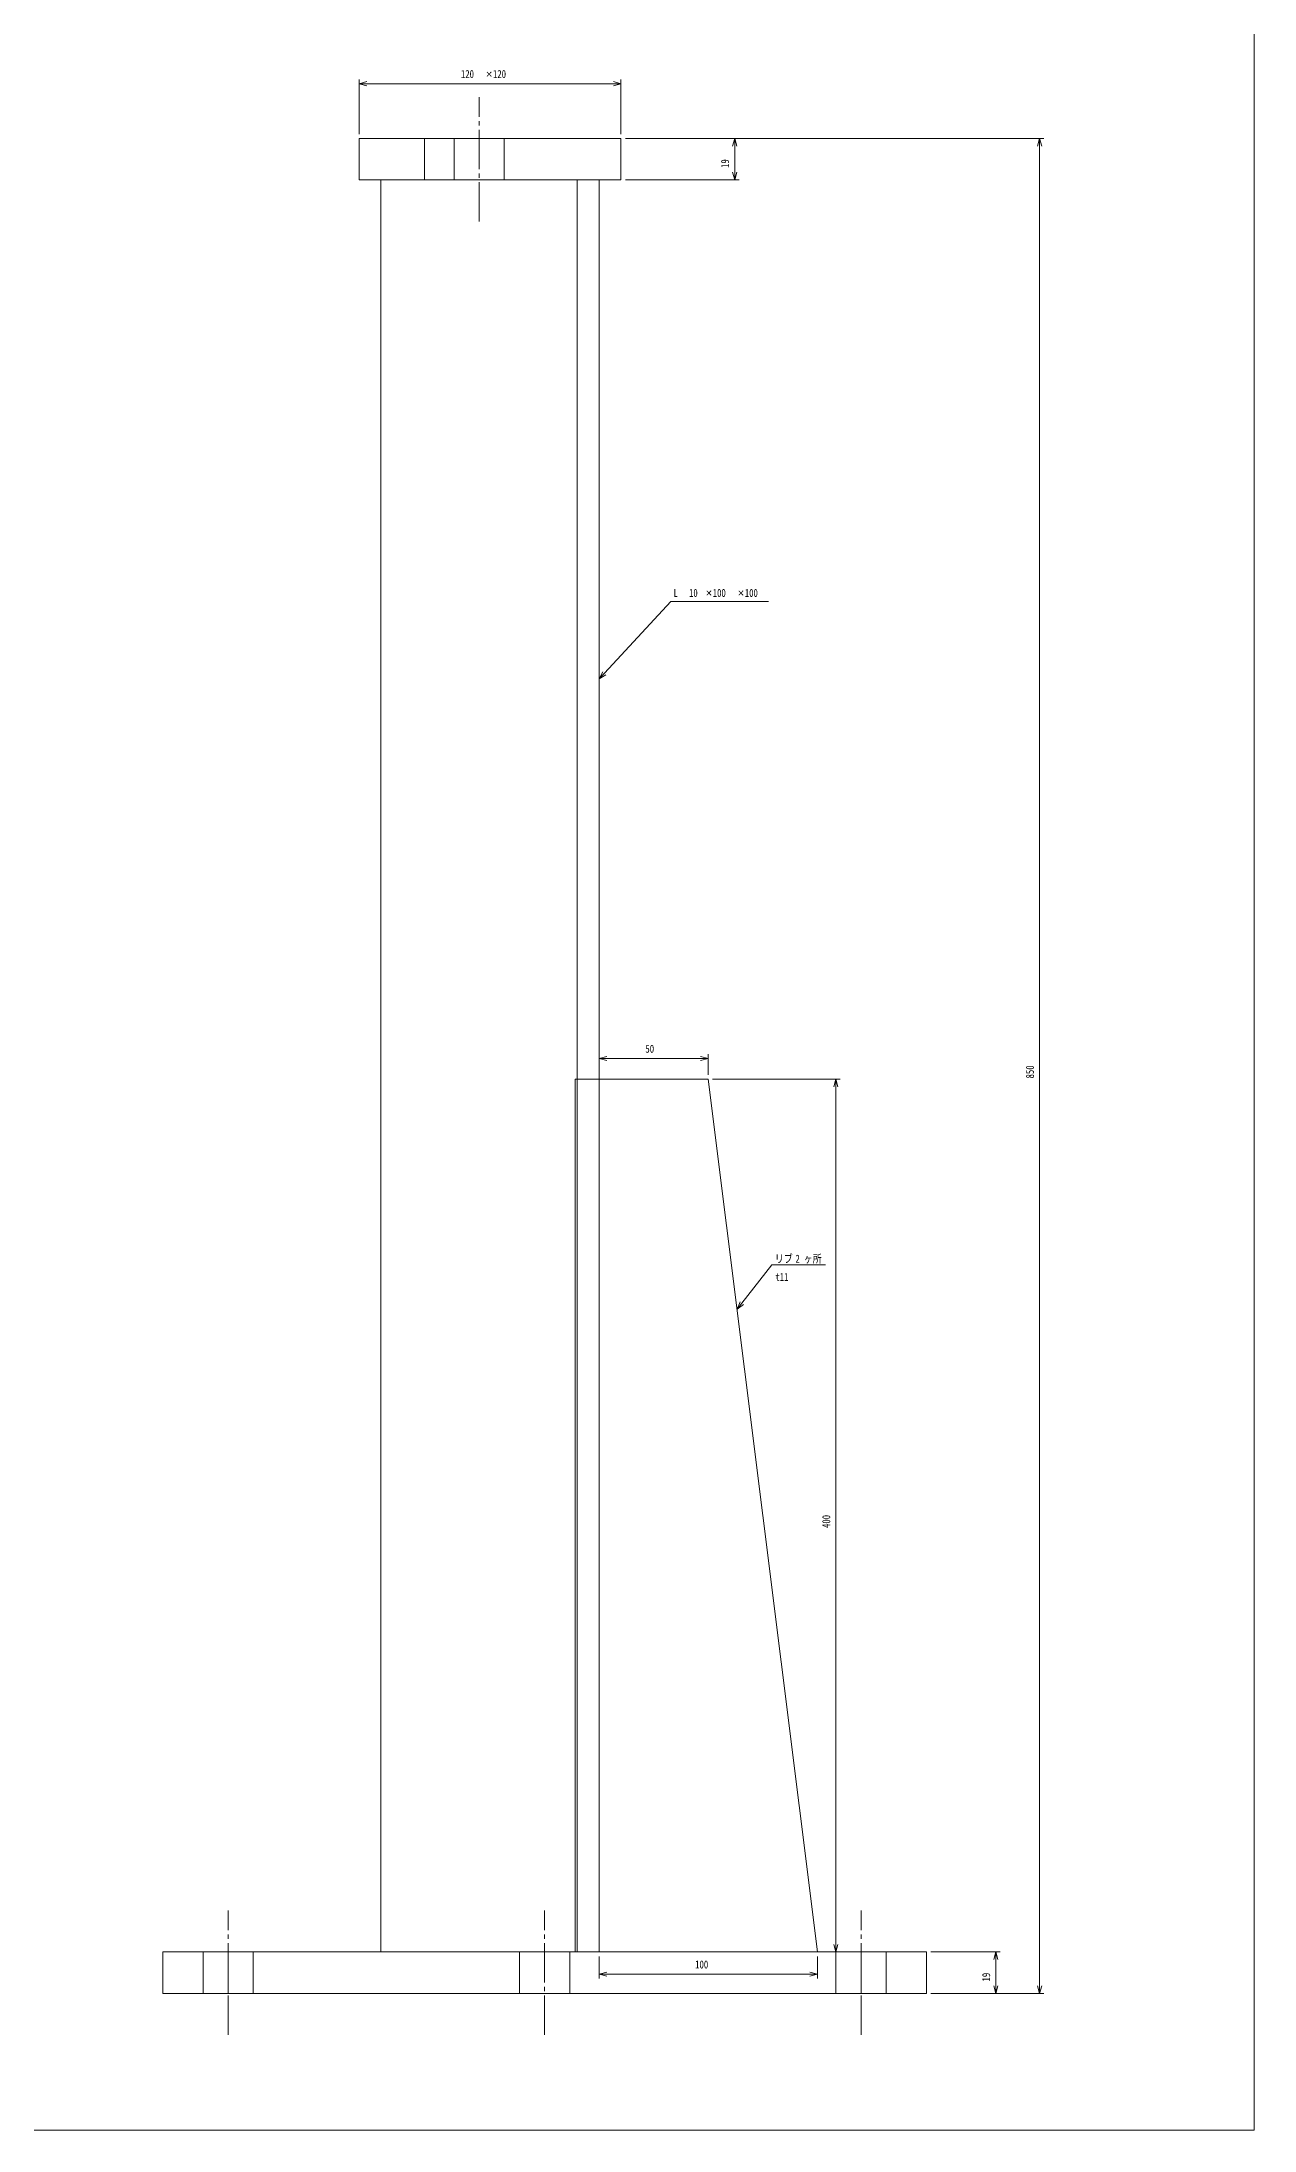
# Model space of a CAD drawing. Units: millimetres at full size. Extents: x -1520 to 2641, y -863 to 1600.
# Drawn here: x 964 to 1520, y -736 to 221 of the extents above; entities that cross this region are included whole.
import ezdxf
from ezdxf.enums import TextEntityAlignment as Align

# ---------------------------------------------------------------- set-up
doc = ezdxf.new("R2010")
doc.units = ezdxf.units.MM
doc.header["$LTSCALE"] = 2
doc.linetypes.add('CHAIN2', pattern=[12, 9, -1, 1, -1])
for name, color, linetype, lineweight in [('0-1_Defpoints', 134, 'Continuous', 9), ('0-4_01_外形線', 134, 'Continuous', 9), ('0-5_03_かくれ線', 5, 'Continuous', 9), ('0-6_04_中心線', 4, 'CHAIN2', 9), ('0-A_07_寸法線', 3, 'Continuous', 9)]:
    doc.layers.add(name, color=color, linetype=linetype, lineweight=lineweight)
doc.styles.add('Arial', font='')
doc.styles.add('ＭＳ ゴシック', font='')
doc.styles.add('ＭＳ Ｐゴシック', font='')
doc.styles.get('Arial').set_extended_font_data('Arial')
doc.styles.get('ＭＳ ゴシック').set_extended_font_data('MS Gothic')
doc.styles.get('ＭＳ Ｐゴシック').set_extended_font_data('MS PGothic')

# ---------------------------------------------------------------- blocks, each defined once
blk = doc.blocks.new('_Open30')
at = {"layer": '0-A_07_寸法線'}
blk.add_line((0, 0), (-1, 0), dxfattribs=at)
blk.add_lwpolyline([(-1, 0.2679), (0, 0), (-1, -0.2679)], dxfattribs=at)

msp = doc.modelspace()

# ---------------------------------------------------------------- linework, layer by layer
at = {"layer": '0-1_Defpoints'}
msp.add_lwpolyline([(555.375, -736.091), (1519.521, -736.091), (1519.521, 736.091), (555.375, 736.091)], close=True, dxfattribs=at)
at = {"layer": '0-4_01_外形線'}
for p, q in [((1119.324, -654.413), (1119.324, 157.586)), ((1219.324, -654.413), (1219.324, 157.586)), ((1019.324, -673.413), (1019.324, -654.413)), ((1019.324, -654.413), (1369.324, -654.413)), ((1049.324, -673.413), (1049.324, -654.413)), ((1339.324, -673.413), (1339.324, -654.413)), ((1369.324, -673.413), (1369.324, -654.413)), ((1019.324, -673.413), (1369.324, -673.413))]:
    msp.add_line(p, q, dxfattribs=at)
for points in [[(1109.324, 157.586), (1229.324, 157.586), (1229.324, 176.586), (1109.324, 176.586)], [(1208.324, -654.413), (1219.324, -654.413), (1219.324, -254.414), (1208.324, -254.414)], [(1219.324, -654.413), (1219.324, -254.414), (1269.324, -254.414), (1319.324, -654.413)]]:
    msp.add_lwpolyline(points, close=True, dxfattribs=at)
at = {"layer": '0-5_03_かくれ線'}
for p, q in [((1139.324, 157.586), (1139.324, 176.586)), ((1152.824, 157.586), (1152.824, 176.586)), ((1175.824, 157.586), (1175.824, 176.586)), ((1209.324, -654.413), (1209.324, 157.586)), ((1037.824, -673.413), (1037.824, -654.413)), ((1060.824, -673.413), (1060.824, -654.413)), ((1182.824, -673.413), (1182.824, -654.413)), ((1205.824, -673.413), (1205.824, -654.413)), ((1327.824, -673.413), (1327.824, -654.413)), ((1350.824, -673.413), (1350.824, -654.413))]:
    msp.add_line(p, q, dxfattribs=at)
at = {"layer": '0-6_04_中心線'}
for p, q in [((1164.324, 138.586), (1164.324, 195.586)), ((1049.324, -692.413), (1049.324, -635.413)), ((1194.324, -692.413), (1194.324, -635.413)), ((1339.324, -692.413), (1339.324, -635.413))]:
    msp.add_line(p, q, dxfattribs=at)
at = {"layer": '0-A_07_寸法線'}
for p, q in [((1109.324, 178.586), (1109.324, 203.691)), ((1112.824, 201.691), (1225.824, 201.691)), ((1229.324, 178.586), (1229.324, 203.691)), ((1231.324, 176.586), (1423.173, 176.586)), ((1231.324, 176.586), (1283.434, 176.586)), ((1281.434, 161.086), (1281.434, 173.086)), ((1421.173, -669.913), (1421.173, 173.086)), ((1231.324, 157.586), (1283.434, 157.586)), ((1221.701, -68.483), (1252.159, -35.571)), ((1252.159, -35.571), (1296.924, -35.571)), ((1219.324, -252.414), (1219.324, -242.949)), ((1222.824, -244.949), (1265.824, -244.949)), ((1269.324, -252.414), (1269.324, -242.949)), ((1271.324, -254.414), (1329.824, -254.414)), ((1327.824, -650.913), (1327.824, -257.914)), ((1284.666, -357.122), (1298.475, -339.507)), ((1298.475, -339.507), (1323.117, -339.507)), ((1219.324, -656.413), (1219.324, -666.58)), ((1319.324, -656.413), (1319.324, -666.58)), ((1371.324, -654.413), (1403.104, -654.413)), ((1401.104, -669.913), (1401.104, -657.913)), ((1222.824, -664.58), (1315.824, -664.58)), ((1371.324, -673.413), (1423.173, -673.413)), ((1371.324, -673.413), (1403.104, -673.413))]:
    msp.add_line(p, q, dxfattribs=at)

# ---------------------------------------------------------------- block references
at = {"layer": '0-A_07_寸法線', "xscale": 3.5, "yscale": 3.5}
for p, rotation in [((1109.324, 201.691), 180), ((1281.434, 176.586), 90), ((1421.173, 176.586), 90), ((1281.434, 157.586), 270), ((1219.324, -71.052), 227.21793), ((1219.324, -244.949), 180), ((1327.824, -254.414), 90), ((1282.507, -359.876), 231.90513), ((1327.824, -654.413), 270), ((1401.104, -654.413), 90), ((1219.324, -664.58), 180), ((1401.104, -673.413), 270), ((1421.173, -673.413), 270)]:
    msp.add_blockref('_Open30', p, dxfattribs=dict(at, rotation=rotation))
for p in [(1229.324, 201.691), (1269.324, -244.949), (1319.324, -664.58)]:
    msp.add_blockref('_Open30', p, dxfattribs=at)

# ---------------------------------------------------------------- texts
at = {"layer": '0-A_07_寸法線', "color": 134, "width": 0.8}
for s, style, p in [('120', 'ＭＳ ゴシック', (1155.98, 203.191)), ('120', 'ＭＳ ゴシック', (1170.668, 203.191)), ('L', 'ＭＳ ゴシック', (1253.397, -34.571)), ('10', 'ＭＳ ゴシック', (1260.499, -34.571)), ('100', 'ＭＳ ゴシック', (1271.378, -34.571)), ('100', 'ＭＳ ゴシック', (1286.067, -34.571)), ('50', 'ＭＳ ゴシック', (1240.514, -243.449)), ('リブ', 'ＭＳ Ｐゴシック', (1299.815, -339.672)), ('2', 'ＭＳ ゴシック', (1309.291, -339.672)), ('ヶ所', 'ＭＳ Ｐゴシック', (1313.101, -339.672)), ('t11', 'ＭＳ ゴシック', (1300.094, -348.006)), ('100', 'ＭＳ ゴシック', (1263.324, -663.08))]:
    msp.add_text(s, height=3.666, dxfattribs=dict(at, style=style)).set_placement(p, align=Align.BOTTOM_LEFT)
at = {"layer": '0-A_07_寸法線', "color": 134, "style": 'Arial'}
for p in [(1167.408, 203.191), (1268.118, -34.571), (1282.807, -34.571)]:
    msp.add_text('×', height=3.666, dxfattribs=at).set_placement(p, align=Align.BOTTOM_LEFT)
at = {"layer": '0-A_07_寸法線', "color": 134, "style": 'ＭＳ ゴシック', "width": 0.8}
for s, p in [('19', (1279.934, 163.086)), ('850', (1419.673, -254.128)), ('400', (1326.324, -460.128)), ('19', (1399.604, -667.913))]:
    msp.add_text(s, height=3.666, rotation=90, dxfattribs=at).set_placement(p, align=Align.BOTTOM_LEFT)

doc.saveas('drawing.dxf')
